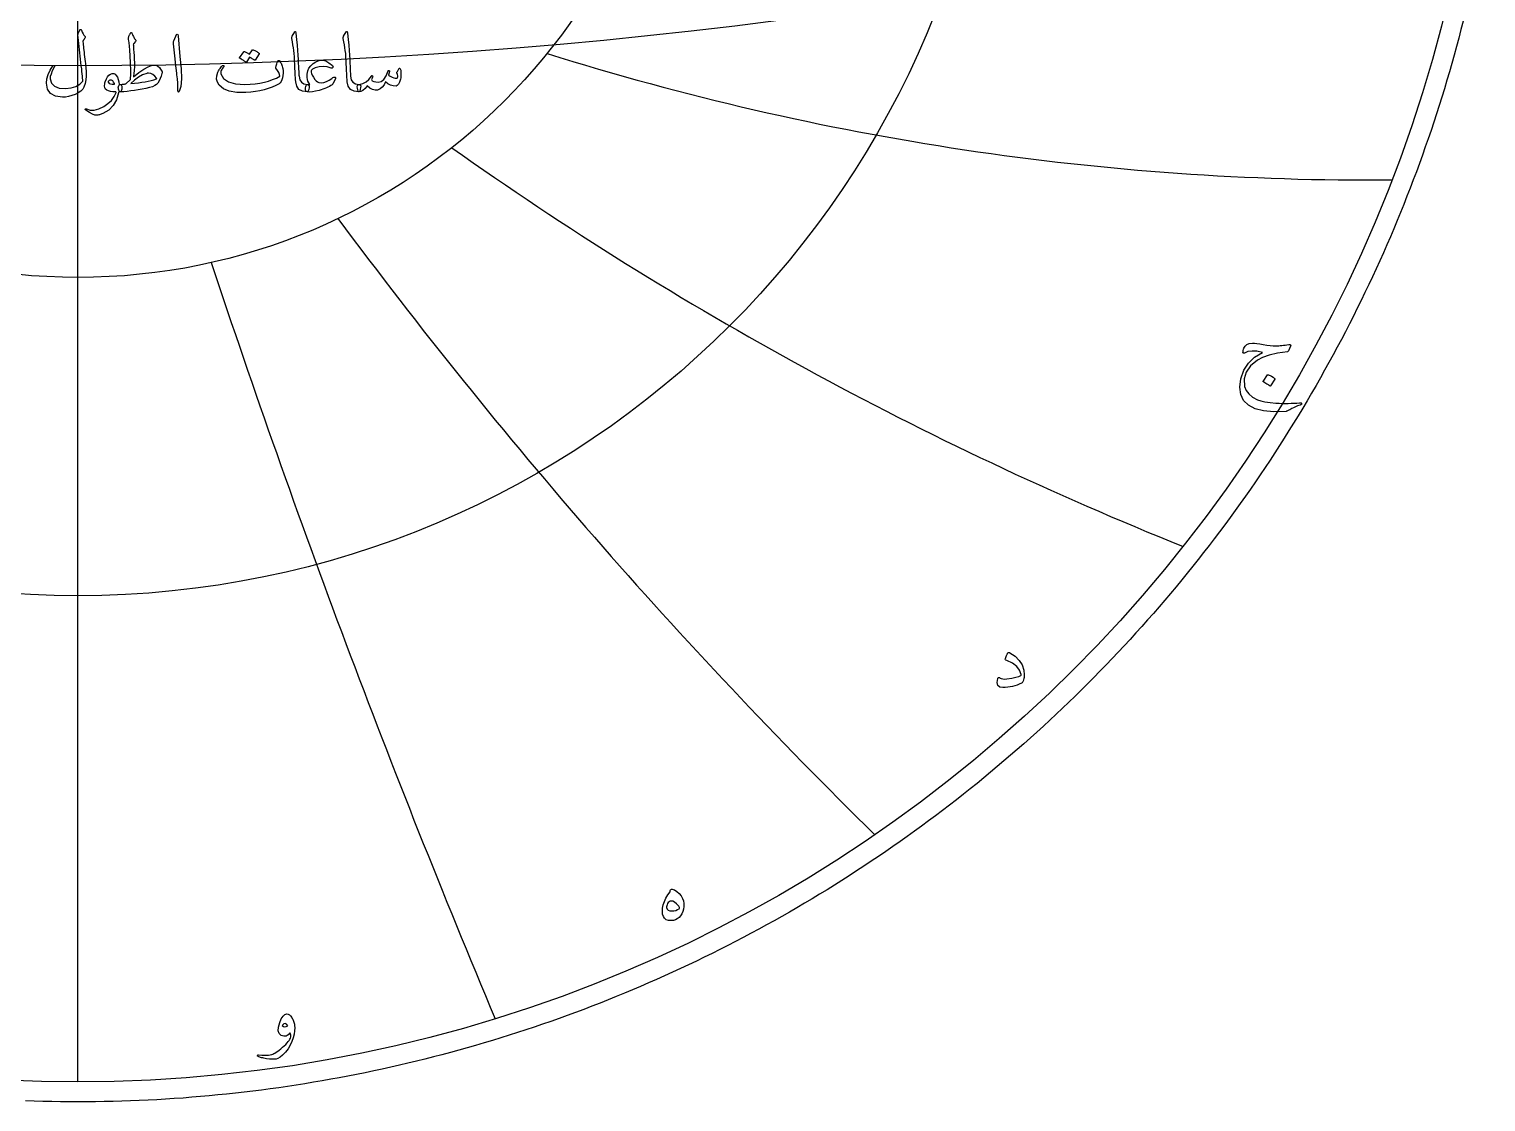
# Model space of a CAD drawing. Header units: millimetres. Extents: x -62 to 62, y -62 to 63.
# Drawn here: x -2.1 to 60.8, y -61.6 to -15.3 of the extents above; entities that cross this region are included whole.
import ezdxf

# ---------------------------------------------------------------- set-up
doc = ezdxf.new("R2010")
doc.units = ezdxf.units.MM
for name, color, linetype in [('CUT_OUTER', 1, 'Continuous'), ('ENGRAVE', 7, 'Continuous'), ('ENGRAVE_FINE', 8, 'Continuous'), ('TEXT', 5, 'Continuous')]:
    doc.layers.add(name, color=color, linetype=linetype)

msp = doc.modelspace()

# ---------------------------------------------------------------- linework, layer by layer
at = {"layer": 'CUT_OUTER'}
msp.add_lwpolyline([(59.7661, -14.9706), (59.6731, -15.3371), (59.5778, -15.7029), (59.4804, -16.0682), (59.3807, -16.4328), (59.2787, -16.7969), (59.1745, -17.1603), (59.0681, -17.5231), (58.9595, -17.8852), (58.8486, -18.2466), (58.7356, -18.6073), (58.6203, -18.9674), (58.5028, -19.3267), (58.3831, -19.6853), (58.2612, -20.0432), (58.1372, -20.4003), (58.0109, -20.7566), (57.8824, -21.1122), (57.7518, -21.4669), (57.619, -21.8209), (57.484, -22.174), (57.3469, -22.5263), (57.2076, -22.8778), (57.0661, -23.2284), (56.9225, -23.5781), (56.7768, -23.9269), (56.6289, -24.2748), (56.4789, -24.6218), (56.3267, -24.9679), (56.1725, -25.3131), (56.0161, -25.6573), (55.8576, -26.0005), (55.697, -26.3427), (55.5344, -26.684), (55.3696, -27.0242), (55.2027, -27.3635), (55.0338, -27.7017), (54.8628, -28.0388), (54.6897, -28.3749), (54.5146, -28.71), (54.3374, -29.0439), (54.1581, -29.3768), (53.9769, -29.7085), (53.7936, -30.0392), (53.6082, -30.3687), (53.4209, -30.6971), (53.2315, -31.0243), (53.0402, -31.3503), (52.8468, -31.6752), (52.6515, -31.9988), (52.4541, -32.3213), (52.2548, -32.6425), (52.0535, -32.9625), (51.8503, -33.2813), (51.6451, -33.5988), (51.438, -33.9151), (51.2289, -34.2301), (51.0179, -34.5438), (50.805, -34.8562), (50.5902, -35.1672), (50.3734, -35.477), (50.1548, -35.7854), (49.9343, -36.0925), (49.7119, -36.3982), (49.4876, -36.7025), (49.2615, -37.0055), (49.0335, -37.307), (48.8037, -37.6072), (48.572, -37.906), (48.3385, -38.2033), (48.1032, -38.4992), (47.866, -38.7936), (47.6271, -39.0866), (47.3864, -39.3781), (47.1439, -39.6681), (46.8996, -39.9566), (46.6535, -40.2436), (46.4057, -40.5291), (46.1562, -40.8131), (45.9049, -41.0955), (45.6519, -41.3764), (45.3971, -41.6558), (45.1407, -41.9335), (44.8825, -42.2097), (44.6227, -42.4843), (44.3612, -42.7573), (44.098, -43.0287), (43.8331, -43.2985), (43.5666, -43.5666), (43.2985, -43.8331), (43.0287, -44.098), (42.7573, -44.3612), (42.4843, -44.6227), (42.2097, -44.8825), (41.9335, -45.1407), (41.6558, -45.3971), (41.3764, -45.6519), (41.0955, -45.9049), (40.8131, -46.1562), (40.5291, -46.4057), (40.2436, -46.6535), (39.9566, -46.8996), (39.6681, -47.1439), (39.3781, -47.3864), (39.0866, -47.6271), (38.7936, -47.866), (38.4992, -48.1032), (38.2033, -48.3385), (37.906, -48.572), (37.6072, -48.8037), (37.307, -49.0335), (37.0055, -49.2615), (36.7025, -49.4876), (36.3982, -49.7119), (36.0925, -49.9343), (35.7854, -50.1548), (35.477, -50.3734), (35.1672, -50.5902), (34.8562, -50.805), (34.5438, -51.0179), (34.2301, -51.2289), (33.9151, -51.438), (33.5988, -51.6451), (33.2813, -51.8503), (32.9625, -52.0535), (32.6425, -52.2548), (32.3213, -52.4541), (31.9988, -52.6515), (31.6752, -52.8468), (31.3503, -53.0402), (31.0243, -53.2315), (30.6971, -53.4209), (30.3687, -53.6082), (30.0392, -53.7936), (29.7085, -53.9769), (29.3768, -54.1581), (29.0439, -54.3374), (28.71, -54.5146), (28.3749, -54.6897), (28.0388, -54.8628), (27.7017, -55.0338), (27.3635, -55.2027), (27.0242, -55.3696), (26.684, -55.5344), (26.3427, -55.697), (26.0005, -55.8576), (25.6573, -56.0161), (25.3131, -56.1725), (24.9679, -56.3267), (24.6218, -56.4789), (24.2748, -56.6289), (23.9269, -56.7768), (23.5781, -56.9225), (23.2284, -57.0661), (22.8778, -57.2076), (22.5263, -57.3469), (22.174, -57.484), (21.8209, -57.619), (21.4669, -57.7518), (21.1122, -57.8824), (20.7566, -58.0109), (20.4003, -58.1372), (20.0432, -58.2612), (19.6853, -58.3831), (19.3267, -58.5028), (18.9674, -58.6203), (18.6073, -58.7356), (18.2466, -58.8486), (17.8852, -58.9595), (17.5231, -59.0681), (17.1603, -59.1745), (16.7969, -59.2787), (16.4328, -59.3807), (16.0682, -59.4804), (15.7029, -59.5778), (15.3371, -59.6731), (14.9706, -59.7661), (14.6036, -59.8568), (14.2361, -59.9453), (13.868, -60.0315), (13.4994, -60.1154), (13.1303, -60.1971), (12.7606, -60.2766), (12.3906, -60.3537), (12.02, -60.4286), (11.649, -60.5012), (11.2775, -60.5716), (10.9057, -60.6396), (10.5334, -60.7054), (10.1607, -60.7689), (9.7876, -60.8301), (9.4142, -60.889), (9.0404, -60.9456), (8.6663, -61), (8.2919, -61.052), (7.9171, -61.1017), (7.542, -61.1491), (7.1667, -61.1943), (6.7911, -61.2371), (6.4152, -61.2776), (6.0391, -61.3158), (5.6627, -61.3517), (5.2862, -61.3853), (4.9094, -61.4166), (4.5325, -61.4456), (4.1554, -61.4722), (3.7781, -61.4966), (3.4007, -61.5186), (3.0232, -61.5383), (2.6455, -61.5557), (2.2678, -61.5708), (1.89, -61.5835), (1.512, -61.5939), (1.1341, -61.6021), (0.7561, -61.6079), (0.378, -61.6113), (0, -61.6125), (-0.378, -61.6113), (-0.7561, -61.6079), (-1.1341, -61.6021), (-1.512, -61.5939), (-1.89, -61.5835), (-2.2678, -61.5708)], dxfattribs=at)
at = {"layer": 'ENGRAVE'}
for points in [[(0, -60.75), (0, 60.75)], [(0, -60.75), (0, -26.0306)]]:
    msp.add_lwpolyline(points, dxfattribs=at)
for radius in [60.75, 39.7663, 26.0306]:
    msp.add_circle((0, 0), radius, dxfattribs=at)
for centre, radius, start, end in [((55.8071, 96.6608), 118.4867, 252.533984, 270.4294), ((105.0437, 105.0437), 153.7847, 234.677765, 248.099327), ((192.7325, 111.2742), 226.0733, 216.591598, 225.539306), ((429.6028, 115.1117), 446.5318, 198.339407, 202.813261)]:
    msp.add_arc(centre, radius, start, end, dxfattribs=at)
at = {"layer": 'ENGRAVE_FINE'}
msp.add_arc((0, 218.8256), 235.7054, 255.236477, 284.763523, dxfattribs=at)
at = {"layer": 'TEXT'}
for points in [[(0.079, -15.352), (0.0853, -15.341), (0.0934, -15.3332), (0.1033, -15.3284), (0.115, -15.3269), (0.1266, -15.3289), (0.1365, -15.335), (0.1446, -15.3451), (0.1509, -15.3592), (0.1844, -15.4416), (0.2201, -15.5128), (0.258, -15.5728), (0.2982, -15.6215), (0.3101, -15.639), (0.3135, -15.6592), (0.3083, -15.6821), (0.2946, -15.7077), (0.2858, -15.7201), (0.2775, -15.732), (0.2697, -15.7434), (0.2623, -15.7544), (0.2553, -15.7647), (0.2488, -15.7742), (0.2427, -15.7827), (0.2371, -15.7903), (0.2277, -15.8043), (0.221, -15.8209), (0.2169, -15.8402), (0.2156, -15.8622), (0.2198, -15.9243), (0.2254, -15.992), (0.2324, -16.0653), (0.2407, -16.1442), (0.2501, -16.2288), (0.2605, -16.3189), (0.2717, -16.4147), (0.2838, -16.5161), (0.2974, -16.6172), (0.3094, -16.7123), (0.3199, -16.8014), (0.3287, -16.8843), (0.3363, -16.9615), (0.3427, -17.033), (0.3479, -17.0989), (0.3521, -17.1592), (0.3568, -17.3377), (0.3422, -17.5068), (0.3083, -17.6664), (0.2551, -17.8166), (0.2032, -17.9049), (0.1231, -17.9864), (0.0146, -18.0612), (-0.1222, -18.1292), (-0.2704, -18.1856), (-0.4096, -18.2253), (-0.5398, -18.2484), (-0.6611, -18.255), (-0.9647, -18.2132), (-1.182, -18.0987), (-1.3131, -17.9114), (-1.3581, -17.6514), (-1.3423, -17.4576), (-1.2916, -17.2679), (-1.2058, -17.0822), (-1.085, -16.9005), (-1.0758, -16.8899), (-1.0661, -16.8834), (-1.056, -16.881), (-1.0455, -16.8825), (-1.0343, -16.8868), (-1.0257, -16.8924), (-1.0199, -16.8994), (-1.0167, -16.9077), (-1.0145, -16.92), (-1.0149, -16.9319), (-1.0181, -16.9434), (-1.0239, -16.9544), (-1.1063, -17.1149), (-1.1632, -17.2517), (-1.1944, -17.3646), (-1.2, -17.4538), (-1.14, -17.6458), (-1.0105, -17.7798), (-0.8113, -17.8559), (-0.5425, -17.8741), (-0.3002, -17.8479), (-0.0943, -17.787), (0.0752, -17.6916), (0.2084, -17.5616), (0.2056, -17.4988), (0.2007, -17.4255), (0.1939, -17.3416), (0.185, -17.2472), (0.1739, -17.142), (0.1603, -17.0258), (0.1443, -16.8986), (0.1257, -16.7604), (0.1082, -16.6178), (0.0916, -16.4774), (0.0759, -16.3394), (0.0611, -16.2035), (0.0474, -16.0699), (0.035, -15.9385), (0.024, -15.8094), (0.0144, -15.6826), (0, -15.5604), (0.0007, -15.5465), (0.0027, -15.5335), (0.0061, -15.5213), (0.0108, -15.5101)], [(2.2706, -15.4814), (2.2791, -15.4722), (2.2868, -15.4661), (2.2935, -15.4632), (2.2994, -15.4634), (2.3063, -15.4665), (2.3128, -15.4724), (2.3189, -15.4809), (2.3245, -15.4921), (2.3473, -15.5406), (2.369, -15.5855), (2.3895, -15.6269), (2.4089, -15.6646), (2.4275, -15.6983), (2.4453, -15.7275), (2.4625, -15.7522), (2.479, -15.7724), (2.4911, -15.789), (2.4952, -15.8065), (2.4911, -15.8249), (2.479, -15.8442), (2.4071, -15.934), (2.3979, -15.9495), (2.3919, -15.9673), (2.3889, -15.9873), (2.3892, -16.0095), (2.4008, -16.179), (2.4107, -16.3283), (2.4188, -16.4575), (2.4251, -16.5664), (2.4298, -16.6553), (2.4332, -16.7244), (2.4352, -16.7738), (2.4359, -16.8035), (2.4351, -16.8911), (2.4327, -16.9741), (2.4288, -17.0527), (2.4233, -17.1268), (2.4165, -17.1964), (2.4085, -17.2616), (2.3994, -17.3222), (2.3892, -17.3783), (2.6333, -17.1915), (2.8446, -17.0478), (3.0231, -16.9472), (3.1688, -16.8897), (3.2337, -16.8744), (3.2918, -16.8682), (3.3433, -16.8709), (3.388, -16.8825), (3.4511, -16.9153), (3.511, -16.967), (3.5678, -17.0375), (3.6215, -17.1268), (3.6298, -17.1482), (3.6332, -17.1726), (3.6316, -17.2003), (3.6251, -17.231), (3.5894, -17.3415), (3.5469, -17.4466), (3.4978, -17.5463), (3.4418, -17.6406), (3.3875, -17.7012), (3.3107, -17.7538), (3.2115, -17.7982), (3.0898, -17.8346), (2.9268, -17.8706), (2.7651, -17.9033), (2.6044, -17.9326), (2.4449, -17.9586), (2.2867, -17.9809), (2.13, -17.9994), (1.975, -18.0141), (1.8215, -18.025), (1.8042, -18.0201), (1.7883, -18.0053), (1.7737, -17.9806), (1.7604, -17.946), (1.7488, -17.9035), (1.7425, -17.8624), (1.7416, -17.8227), (1.7461, -17.7843), (1.7562, -17.7509), (1.7721, -17.7259), (1.7939, -17.7095), (1.8215, -17.7017), (1.8582, -17.6997), (1.8929, -17.6972), (1.9256, -17.6943), (1.9562, -17.6909), (1.9849, -17.6875), (2.0115, -17.6846), (2.0361, -17.6821), (2.0586, -17.6801), (2.2598, -17.4861), (2.2616, -17.4777), (2.2634, -17.4668), (2.2652, -17.4534), (2.267, -17.4376), (2.2688, -17.4193), (2.2706, -17.3985), (2.2724, -17.3753), (2.2742, -17.3496), (2.2758, -17.3216), (2.2769, -17.2917), (2.2776, -17.2597), (2.2778, -17.2256), (2.2778, -17.1898), (2.2778, -17.1524), (2.2778, -17.1135), (2.2778, -17.0729), (2.2773, -17.0271), (2.276, -16.9723), (2.2738, -16.9086), (2.2706, -16.8358), (2.2666, -16.7545), (2.2616, -16.6652), (2.2558, -16.5677), (2.2491, -16.4622), (2.2336, -16.228), (2.2194, -16.0427), (2.2066, -15.9064), (2.1952, -15.8191), (2.186, -15.7629), (2.1799, -15.7203), (2.177, -15.6911), (2.1772, -15.6754), (2.1881, -15.6457), (2.1992, -15.6179), (2.2105, -15.5918), (2.2221, -15.5676), (2.2339, -15.5447), (2.2459, -15.5227), (2.2582, -15.5016), (2.2706, -15.4814)], [(4.2215, -15.6179), (4.2558, -15.5514), (4.2834, -15.5281), (4.3043, -15.5478), (4.3185, -15.6107), (4.4011, -16.4909), (4.4503, -17.0312), (4.4613, -17.4628), (4.4341, -17.7857), (4.3688, -17.9999), (4.3569, -18.0174), (4.3463, -18.0268), (4.3371, -18.0282), (4.3293, -18.0214), (4.323, -18.0109), (4.3185, -17.9972), (4.3158, -17.9803), (4.3149, -17.9604), (4.3149, -17.8047), (4.3077, -17.6397), (4.2933, -17.4652), (4.2718, -17.2813), (4.2671, -17.2333), (4.2529, -17.1035), (4.2293, -16.892), (4.1963, -16.5987), (4.1173, -15.9484), (4.1155, -15.9138), (4.1173, -15.882), (4.1227, -15.8528), (4.1317, -15.8263)], [(9.3519, -15.4382), (9.3589, -15.4275), (9.3654, -15.4203), (9.3714, -15.4167), (9.3771, -15.4167), (9.3856, -15.4214), (9.3932, -15.4356), (9.4, -15.4591), (9.4058, -15.4921), (9.4354, -15.7605), (9.4597, -16.0086), (9.4786, -16.2365), (9.492, -16.4442), (9.5007, -16.6218), (9.5086, -16.781), (9.5159, -16.9218), (9.5226, -17.0442), (9.5283, -17.1482), (9.5329, -17.2337), (9.5364, -17.3009), (9.5387, -17.3496), (9.5706, -17.4955), (9.6411, -17.6029), (9.7503, -17.6716), (9.898, -17.7017), (9.9391, -17.7125), (9.9654, -17.7376), (9.9768, -17.7771), (9.9735, -17.831), (9.9566, -17.9159), (9.9384, -17.9765), (9.9189, -18.0129), (9.898, -18.025), (9.6901, -17.9976), (9.5369, -17.9154), (9.4386, -17.7785), (9.395, -17.5867), (9.3882, -17.495), (9.382, -17.403), (9.3765, -17.3109), (9.3717, -17.2185), (9.3673, -17.1258), (9.3631, -17.033), (9.3592, -16.9399), (9.3555, -16.8466), (9.3488, -16.6686), (9.3393, -16.5084), (9.3272, -16.366), (9.3124, -16.2412), (9.2949, -16.1214), (9.2747, -15.9938), (9.2518, -15.8583), (9.2262, -15.7149), (9.2228, -15.6891), (9.2235, -15.6655), (9.2282, -15.6442), (9.2369, -15.6251)], [(11.5758, -15.4382), (11.5828, -15.4275), (11.5893, -15.4203), (11.5954, -15.4167), (11.601, -15.4167), (11.6095, -15.4214), (11.6171, -15.4356), (11.6239, -15.4591), (11.6297, -15.4921), (11.6593, -15.7605), (11.6836, -16.0086), (11.7025, -16.2365), (11.7159, -16.4442), (11.7246, -16.6218), (11.7325, -16.781), (11.7398, -16.9218), (11.7465, -17.0442), (11.7522, -17.1482), (11.7568, -17.2337), (11.7603, -17.3009), (11.7626, -17.3496), (11.7945, -17.4955), (11.865, -17.6029), (11.9742, -17.6716), (12.1219, -17.7017), (12.163, -17.7125), (12.1893, -17.7376), (12.2007, -17.7771), (12.1974, -17.831), (12.1805, -17.9159), (12.1623, -17.9765), (12.1428, -18.0129), (12.1219, -18.025), (11.914, -17.9976), (11.7608, -17.9154), (11.6625, -17.7785), (11.6189, -17.5867), (11.6121, -17.495), (11.6059, -17.403), (11.6004, -17.3109), (11.5956, -17.2185), (11.5912, -17.1258), (11.587, -17.033), (11.5831, -16.9399), (11.5794, -16.8466), (11.5727, -16.6686), (11.5632, -16.5084), (11.5511, -16.366), (11.5363, -16.2412), (11.5188, -16.1214), (11.4986, -15.9938), (11.4757, -15.8583), (11.4501, -15.7149), (11.4467, -15.6891), (11.4474, -15.6655), (11.4521, -15.6442), (11.4608, -15.6251)], [(7.5268, -16.2107), (7.5313, -16.2062), (7.5376, -16.2035), (7.5457, -16.2026), (7.5555, -16.2035), (7.5909, -16.2167), (7.6251, -16.2313), (7.6583, -16.2473), (7.6903, -16.2646), (7.7214, -16.2834), (7.7518, -16.3041), (7.7815, -16.3266), (7.8106, -16.3508), (7.8162, -16.3582), (7.8187, -16.3661), (7.818, -16.3744), (7.8142, -16.3831), (7.6418, -16.6562), (7.637, -16.6598), (7.6301, -16.6598), (7.6209, -16.6562), (7.6094, -16.649), (7.6016, -16.6424), (7.5888, -16.6333), (7.571, -16.6217), (7.5484, -16.6077), (7.5205, -16.591), (7.4873, -16.5713), (7.4487, -16.5487), (7.4046, -16.5233), (7.2681, -16.7352), (7.2618, -16.7417), (7.2537, -16.7433), (7.2439, -16.7399), (7.2322, -16.7316), (7.2221, -16.7244), (7.2061, -16.7137), (7.1844, -16.6993), (7.1567, -16.6813), (7.1228, -16.6598), (7.0822, -16.6346), (7.0348, -16.6059), (6.9807, -16.5736), (6.9751, -16.5682), (6.9726, -16.5628), (6.9733, -16.5574), (6.9771, -16.552), (7.1531, -16.2897), (7.1576, -16.2852), (7.1639, -16.2825), (7.172, -16.2816), (7.1819, -16.2825), (7.212, -16.2923), (7.2412, -16.3036), (7.2695, -16.3166), (7.2969, -16.331), (7.3234, -16.3469), (7.349, -16.3638), (7.3737, -16.3819), (7.3975, -16.4011)], [(8.698, -16.6885), (8.7222, -16.7188), (8.7443, -16.7523), (8.7644, -16.7889), (8.7825, -16.8286), (8.7985, -16.8713), (8.8125, -16.9167), (8.8246, -16.9647), (8.8346, -17.0155), (8.8476, -17.1174), (8.8507, -17.2185), (8.844, -17.3186), (8.8274, -17.4178), (8.8022, -17.5063), (8.7699, -17.5777), (8.7304, -17.6321), (8.6837, -17.6693), (8.5355, -17.7477), (8.3783, -17.8175), (8.2121, -17.8788), (8.037, -17.9316), (7.8528, -17.9754), (7.6597, -18.0098), (7.4576, -18.0347), (7.2466, -18.0502), (6.8509, -18.0461), (6.5262, -17.9909), (6.2725, -17.8845), (6.0897, -17.7268), (6.0147, -17.6035), (5.9801, -17.4708), (5.986, -17.3287), (6.0322, -17.1771), (6.0478, -17.1445), (6.0659, -17.1111), (6.0864, -17.0771), (6.1095, -17.0424), (6.1349, -17.007), (6.1629, -16.971), (6.1933, -16.9343), (6.2262, -16.8969), (6.2372, -16.8863), (6.2487, -16.8798), (6.2606, -16.8774), (6.2729, -16.8789), (6.2812, -16.8821), (6.2882, -16.8879), (6.2938, -16.8965), (6.2981, -16.9077), (6.3001, -16.9182), (6.299, -16.9283), (6.2947, -16.938), (6.2873, -16.9472), (6.2565, -16.9838), (6.2289, -17.0217), (6.2044, -17.061), (6.1831, -17.1017), (6.1685, -17.1405), (6.1607, -17.178), (6.1595, -17.2142), (6.1651, -17.249), (6.2774, -17.4522), (6.4885, -17.5948), (6.7984, -17.6767), (7.207, -17.6981), (7.4317, -17.6894), (7.6458, -17.6707), (7.8494, -17.6418), (8.0424, -17.6029), (8.225, -17.5538), (8.3976, -17.4946), (8.56, -17.4254), (8.7124, -17.346), (8.6976, -17.2719), (8.6639, -17.1897), (8.6114, -17.0994), (8.5399, -17.0011), (8.5377, -16.9917), (8.5382, -16.9741), (8.5413, -16.9485), (8.5471, -16.9149), (8.5487, -16.9115), (8.5498, -16.9086), (8.5505, -16.9061), (8.5507, -16.9041), (8.5624, -16.8583), (8.5795, -16.8071), (8.6019, -16.7505), (8.6298, -16.6885), (8.6421, -16.6697), (8.6576, -16.6634), (8.6762, -16.6697), (8.698, -16.6885)], [(11.1088, -17.4394), (11.0118, -17.655), (10.9994, -17.6763), (10.9875, -17.6936), (10.9761, -17.7068), (10.965, -17.716), (10.9091, -17.7543), (10.8492, -17.7901), (10.7852, -17.8235), (10.7171, -17.8544), (10.6453, -17.8832), (10.5698, -17.9105), (10.4908, -17.9362), (10.4082, -17.9604), (10.2537, -17.9981), (10.1172, -18.0214), (9.9986, -18.0304), (9.898, -18.025), (9.8596, -18.0075), (9.8342, -17.9729), (9.8219, -17.9213), (9.8226, -17.8526), (9.8318, -17.7906), (9.845, -17.7448), (9.8623, -17.7151), (9.8836, -17.7017), (9.8872, -17.7017), (9.8908, -17.7017), (9.8944, -17.7017), (9.898, -17.7017), (9.9247, -17.7044), (9.951, -17.7053), (9.9768, -17.7044), (10.0022, -17.7017), (9.9586, -17.6372), (9.9249, -17.566), (9.9011, -17.4881), (9.8872, -17.4035), (9.8852, -17.2519), (9.9115, -17.117), (9.966, -16.9986), (10.0489, -16.8969), (10.1556, -16.8019), (10.26, -16.7289), (10.3621, -16.678), (10.4621, -16.649), (10.5698, -16.6492), (10.692, -16.6894), (10.8285, -16.7696), (10.9794, -16.8897), (10.9965, -16.9084), (11.0046, -16.9283), (11.0037, -16.9497), (10.9938, -16.9723), (10.9796, -16.9899), (10.9624, -16.9993), (10.9419, -17.0006), (10.9183, -16.9939), (10.7493, -16.945), (10.5797, -16.9274), (10.4097, -16.9414), (10.2393, -16.9867), (10.1717, -17.0152), (10.1199, -17.0469), (10.0837, -17.0817), (10.0633, -17.1197), (10.0583, -17.1677), (10.0723, -17.2292), (10.105, -17.3042), (10.1567, -17.3927), (10.2196, -17.4821), (10.2788, -17.549), (10.3345, -17.5934), (10.3866, -17.6154), (10.5, -17.6267), (10.6139, -17.6137), (10.7282, -17.5764), (10.8429, -17.5149), (10.9471, -17.443), (11.001, -17.4089), (11.0441, -17.3891), (11.0764, -17.3837), (11.098, -17.3927), (11.1067, -17.4037), (11.1115, -17.4152), (11.1121, -17.4271), (11.1088, -17.4394)], [(1.7497, -18.0645), (1.6655, -18.3603), (1.5242, -18.6079), (1.3259, -18.8076), (1.0706, -18.9591), (1.0349, -18.9745), (0.9997, -18.9883), (0.9649, -19.0006), (0.9305, -19.0112), (0.8968, -19.0201), (0.8641, -19.0269), (0.8322, -19.0318), (0.8012, -19.0346), (0.7239, -19.0236), (0.6215, -18.9834), (0.494, -18.914), (0.3413, -18.8154), (0.3249, -18.8013), (0.3153, -18.7876), (0.3123, -18.7743), (0.3162, -18.7615), (0.3247, -18.7517), (0.3359, -18.7472), (0.3498, -18.7481), (0.3665, -18.7543), (0.5252, -18.8058), (0.7033, -18.8055), (0.9007, -18.7537), (1.1173, -18.6502), (1.2943, -18.53), (1.4407, -18.3888), (1.5566, -18.2264), (1.6419, -18.043), (1.6412, -18.0365), (1.6392, -18.0313), (1.6358, -18.0275), (1.6311, -18.025), (1.5074, -18.0178), (1.4021, -18.0035), (1.3152, -17.9819), (1.2467, -17.9532), (1.1937, -17.9087), (1.1605, -17.8472), (1.147, -17.7686), (1.1533, -17.6729), (1.1553, -17.6602), (1.1578, -17.6473), (1.1607, -17.6342), (1.164, -17.6208), (1.1679, -17.607), (1.1721, -17.5925), (1.1768, -17.5774), (1.182, -17.5616), (1.2242, -17.4589), (1.2754, -17.3738), (1.3356, -17.3062), (1.4048, -17.2562), (1.4755, -17.2288), (1.5404, -17.2292), (1.5994, -17.2575), (1.6527, -17.3137), (1.6991, -17.3918), (1.7344, -17.4825), (1.7584, -17.5858), (1.7712, -17.7017), (1.7783, -17.7016), (1.7851, -17.7012), (1.7918, -17.7007), (1.7982, -17.6999), (1.8046, -17.6991), (1.8112, -17.6985), (1.818, -17.6982), (1.8251, -17.6981), (1.8494, -17.7032), (1.8682, -17.7187), (1.8817, -17.7446), (1.8898, -17.7807), (1.8932, -17.8205), (1.8925, -17.8607), (1.8878, -17.9013), (1.879, -17.9424), (1.8676, -17.9785), (1.8548, -18.0044), (1.8406, -18.0199), (1.8251, -18.025), (1.7569, -18.025), (1.7564, -18.0315), (1.7551, -18.0403), (1.7528, -18.0513), (1.7497, -18.0645)], [(1.5772, -17.6622), (1.5395, -17.5964), (1.4982, -17.5499), (1.4533, -17.5227), (1.4048, -17.5149), (1.3758, -17.5225), (1.35, -17.5346), (1.3273, -17.5512), (1.3078, -17.5723), (1.3015, -17.5836), (1.3006, -17.5957), (1.3051, -17.6087), (1.3149, -17.6226), (1.352, -17.6552), (1.4057, -17.6774), (1.4759, -17.6893), (1.5628, -17.6909), (1.5718, -17.6891), (1.5772, -17.6837), (1.579, -17.6747), (1.5772, -17.6622)], [(3.0431, -17.2131), (3.0249, -17.2137), (3.0062, -17.2158), (2.9871, -17.2191), (2.9676, -17.2238), (2.7911, -17.2932), (2.6173, -17.39), (2.4462, -17.5142), (2.2778, -17.6657), (2.446, -17.65), (2.6056, -17.6316), (2.7568, -17.6105), (2.8993, -17.5867), (3.0334, -17.56), (3.1589, -17.5301), (3.2759, -17.4971), (3.3844, -17.461), (3.3945, -17.4567), (3.3996, -17.4511), (3.3999, -17.4441), (3.3951, -17.4358), (3.3179, -17.3411), (3.2335, -17.2723), (3.1419, -17.2297), (3.0431, -17.2131)], [(13.8644, -17.0011), (13.8723, -16.9957), (13.8815, -16.9975), (13.892, -17.0065), (13.9039, -17.0226), (13.9167, -17.05), (13.9264, -17.0891), (13.9329, -17.1399), (13.9362, -17.2023), (13.9374, -17.2732), (13.9336, -17.3424), (13.9248, -17.4098), (13.9111, -17.4753), (13.8711, -17.6029), (13.8267, -17.6945), (13.7777, -17.7502), (13.7243, -17.7699), (13.5979, -17.7625), (13.4809, -17.7295), (13.3733, -17.6709), (13.2752, -17.5867), (13.2078, -17.7194), (13.1279, -17.8229), (13.0354, -17.8973), (12.9303, -17.9424), (12.82, -17.9523), (12.7084, -17.9244), (12.5955, -17.8589), (12.4812, -17.7556), (12.3887, -17.8735), (12.298, -17.9577), (12.209, -18.0082), (12.1219, -18.025), (12.1044, -18.0151), (12.0878, -17.9855), (12.0721, -17.9361), (12.0572, -17.8669), (12.0519, -17.7987), (12.0608, -17.7484), (12.0842, -17.716), (12.1219, -17.7017), (12.2876, -17.6642), (12.4327, -17.5912), (12.5571, -17.4827), (12.6608, -17.3388), (12.6664, -17.3309), (12.6725, -17.3253), (12.679, -17.322), (12.686, -17.3208), (12.6945, -17.3217), (12.7021, -17.3244), (12.7089, -17.3289), (12.7147, -17.3352), (12.7181, -17.3545), (12.7102, -17.3873), (12.6911, -17.4336), (12.6608, -17.4933), (12.7006, -17.5393), (12.7623, -17.5732), (12.8461, -17.595), (12.9518, -17.6047), (13.0836, -17.5771), (13.1988, -17.487), (13.2974, -17.3345), (13.3794, -17.1197), (13.3834, -17.1086), (13.3884, -17.1008), (13.3942, -17.0961), (13.4009, -17.0945), (13.411, -17.0954), (13.4198, -17.0981), (13.4272, -17.1026), (13.4333, -17.1089), (13.4378, -17.1179), (13.4404, -17.1268), (13.4413, -17.1358), (13.4404, -17.1448), (13.4045, -17.2957), (13.4465, -17.333), (13.497, -17.3658), (13.5561, -17.394), (13.6237, -17.4178), (13.6895, -17.4333), (13.7395, -17.4367), (13.7739, -17.428), (13.7925, -17.4071), (13.7986, -17.3752), (13.7952, -17.3298), (13.7824, -17.271), (13.7602, -17.1987), (13.764, -17.1783), (13.7827, -17.1385), (13.8161, -17.0795), (13.8644, -17.0011)], [(52.3201, -28.9938), (52.2282, -29.2007), (52.2198, -29.2144), (52.21, -29.2247), (52.1987, -29.2316), (52.186, -29.2352), (51.7609, -29.3023), (51.4052, -29.3847), (51.119, -29.4824), (50.9022, -29.5954), (50.5983, -29.8433), (50.4031, -30.1157), (50.3166, -30.4124), (50.3389, -30.7336), (50.4064, -30.9075), (50.5209, -31.0613), (50.6823, -31.1949), (50.8907, -31.3084), (51.0371, -31.3592), (51.2193, -31.4004), (51.4375, -31.432), (51.6917, -31.4541), (51.8267, -31.4605), (51.9599, -31.4646), (52.0912, -31.4663), (52.2205, -31.4656), (52.3475, -31.4627), (52.4715, -31.4579), (52.5927, -31.4512), (52.711, -31.4426), (52.7388, -31.4407), (52.7609, -31.4426), (52.7771, -31.4483), (52.7877, -31.4579), (52.7934, -31.4696), (52.7953, -31.4819), (52.7934, -31.4946), (52.7877, -31.5077), (52.7835, -31.5148), (52.7786, -31.5207), (52.773, -31.5253), (52.7666, -31.5288), (52.7598, -31.5318), (52.7527, -31.535), (52.7454, -31.5385), (52.7379, -31.5422), (52.6274, -31.5774), (52.53, -31.6141), (52.4454, -31.6522), (52.3738, -31.6917), (52.3279, -31.7202), (52.2861, -31.7444), (52.2484, -31.7642), (52.2148, -31.7798), (52.1857, -31.7918), (52.1616, -31.8009), (52.1425, -31.8071), (52.1285, -31.8105), (51.6045, -31.8299), (51.159, -31.7923), (50.792, -31.6977), (50.5037, -31.546), (50.2953, -31.3381), (50.1722, -31.0785), (50.1343, -30.7671), (50.1817, -30.404), (50.3073, -30.0383), (50.5037, -29.7267), (50.771, -29.4692), (51.1092, -29.2659), (50.8696, -29.2201), (50.6608, -29.2093), (50.4826, -29.2335), (50.335, -29.2927), (50.3221, -29.2975), (50.3101, -29.3003), (50.2991, -29.3013), (50.289, -29.3003), (50.2807, -29.2972), (50.2747, -29.2917), (50.2711, -29.2838), (50.2699, -29.2735), (50.2752, -29.2259), (50.2833, -29.1787), (50.2943, -29.132), (50.3082, -29.0857), (50.3571, -28.9959), (50.4347, -28.9296), (50.541, -28.8867), (50.6761, -28.8673), (50.7616, -28.868), (50.8687, -28.8778), (50.9973, -28.8968), (51.1475, -28.9248), (51.3024, -28.9528), (51.4454, -28.9717), (51.5764, -28.9816), (51.6955, -28.9823), (51.7527, -28.9798), (51.8133, -28.976), (51.8773, -28.9711), (51.9446, -28.965), (52.0152, -28.9575), (52.0893, -28.9483), (52.1666, -28.9374), (52.2473, -28.9248), (52.2936, -28.9233), (52.3211, -28.9344), (52.33, -28.9578), (52.3201, -28.9938)], [(51.3314, -30.2354), (51.3362, -30.2306), (51.3429, -30.2278), (51.3515, -30.2268), (51.3621, -30.2278), (51.4366, -30.2579), (51.5067, -30.2948), (51.5726, -30.3384), (51.6342, -30.3887), (51.6402, -30.3964), (51.6428, -30.404), (51.6421, -30.4117), (51.638, -30.4194), (51.4579, -30.7106), (51.4512, -30.7176), (51.4426, -30.7192), (51.432, -30.7156), (51.4196, -30.7068), (51.4088, -30.6991), (51.3918, -30.6876), (51.3685, -30.6723), (51.3391, -30.6531), (51.3029, -30.6301), (51.2596, -30.6033), (51.209, -30.5727), (51.1513, -30.5382), (51.1436, -30.5324), (51.1398, -30.5267), (51.1398, -30.5209), (51.1436, -30.5152)], [(40.0154, -42.477), (40.0306, -42.4314), (40.0456, -42.3903), (40.0603, -42.3538), (40.0748, -42.3218), (40.0888, -42.2941), (40.1021, -42.2705), (40.1147, -42.251), (40.1265, -42.2356), (40.145, -42.2207), (40.1658, -42.2145), (40.189, -42.2169), (40.2147, -42.2279), (40.4415, -42.38), (40.6161, -42.5565), (40.7385, -42.7575), (40.8087, -42.9828), (40.8185, -43.0473), (40.825, -43.1103), (40.8281, -43.1718), (40.8278, -43.2319), (40.824, -43.2901), (40.8163, -43.346), (40.8048, -43.3994), (40.7895, -43.4504), (40.7759, -43.4777), (40.7579, -43.5021), (40.7356, -43.5237), (40.709, -43.5424), (40.6175, -43.5871), (40.5232, -43.6257), (40.4259, -43.658), (40.3258, -43.6841), (40.2233, -43.7045), (40.1189, -43.7196), (40.0125, -43.7294), (39.9043, -43.734), (39.7759, -43.7124), (39.6973, -43.6401), (39.6686, -43.517), (39.6896, -43.3431), (39.6968, -43.3242), (39.7069, -43.3095), (39.7198, -43.2992), (39.7356, -43.2933), (39.7493, -43.2949), (39.7634, -43.3), (39.778, -43.3083), (39.7931, -43.3201), (39.8398, -43.3452), (39.9033, -43.3594), (39.9835, -43.3625), (40.0805, -43.3546), (40.2911, -43.3239), (40.4628, -43.2894), (40.5957, -43.2511), (40.6899, -43.2089), (40.6947, -43.2032), (40.6975, -43.1936), (40.6985, -43.1802), (40.6975, -43.163), (40.6326, -42.9819), (40.5069, -42.8219), (40.3203, -42.683), (40.0729, -42.5651), (40.0405, -42.5481), (40.0202, -42.5278), (40.0118, -42.5041), (40.0154, -42.477)], [(25.5766, -52.4505), (25.6094, -52.4354), (25.6465, -52.4323), (25.688, -52.4411), (25.7337, -52.462), (25.8475, -52.5381), (25.9435, -52.6248), (26.0218, -52.7221), (26.0824, -52.8299), (26.1244, -52.9422), (26.1466, -53.0569), (26.1493, -53.174), (26.1323, -53.2936), (26.1014, -53.4025), (26.0585, -53.4996), (26.0036, -53.5846), (25.9368, -53.6576), (25.8614, -53.7163), (25.7806, -53.7582), (25.6947, -53.7834), (25.6034, -53.7918), (25.4841, -53.7831), (25.3869, -53.7496), (25.3117, -53.6912), (25.2585, -53.6078), (25.2266, -53.5065), (25.2154, -53.3903), (25.2247, -53.2593), (25.2547, -53.1135), (25.3033, -52.9621), (25.3687, -52.8184), (25.4508, -52.6823), (25.5498, -52.5539), (25.5531, -52.548), (25.5555, -52.5377), (25.5569, -52.523), (25.5574, -52.5041), (25.5586, -52.4835), (25.5622, -52.4677), (25.5682, -52.4567), (25.5766, -52.4505)], [(25.9406, -53.2744), (25.9567, -53.2543), (25.9588, -53.2284), (25.9471, -53.1968), (25.9215, -53.1594), (25.8326, -53.0627), (25.7462, -52.9947), (25.6621, -52.9554), (25.5804, -52.9448), (25.5416, -52.9518), (25.5057, -52.9726), (25.4726, -53.0073), (25.4425, -53.056), (25.4183, -53.1084), (25.4032, -53.1546), (25.3972, -53.1946), (25.4003, -53.2284), (25.4271, -53.2905), (25.4731, -53.3348), (25.5383, -53.3613), (25.6226, -53.3702), (25.7157, -53.3642), (25.7998, -53.3463), (25.8748, -53.3163), (25.9406, -53.2744)], [(8.7048, -58.1856), (8.7747, -58.0232), (8.8504, -57.9078), (8.9318, -57.8393), (9.019, -57.8177), (9.0736, -57.8273), (9.1263, -57.856), (9.1771, -57.9039), (9.226, -57.971), (9.2494, -58.0098), (9.27, -58.0495), (9.2878, -58.0903), (9.3026, -58.1319), (9.3153, -58.1748), (9.3266, -58.2191), (9.3364, -58.2649), (9.3448, -58.3121), (9.3527, -58.4172), (9.3457, -58.541), (9.3239, -58.6835), (9.2873, -58.8447), (9.2331, -59.0117), (9.1589, -59.1714), (9.0645, -59.324), (8.95, -59.4694), (8.83, -59.5961), (8.723, -59.6888), (8.6288, -59.7475), (8.5476, -59.7721), (8.4648, -59.7765), (8.3694, -59.7741), (8.2617, -59.765), (8.1414, -59.7492), (8.0805, -59.7392), (8.0241, -59.7286), (7.9722, -59.7172), (7.9249, -59.7051), (7.8819, -59.6927), (7.843, -59.6807), (7.8081, -59.6688), (7.7774, -59.6572), (7.7592, -59.6471), (7.7467, -59.6361), (7.74, -59.6241), (7.739, -59.6112), (7.745, -59.5983), (7.7553, -59.5901), (7.7699, -59.5868), (7.7889, -59.5882), (7.9366, -59.6026), (8.0811, -59.6035), (8.2221, -59.5911), (8.3599, -59.5652), (8.4024, -59.552), (8.4494, -59.5317), (8.5011, -59.5041), (8.5572, -59.4694), (8.6179, -59.4275), (8.6832, -59.3784), (8.753, -59.3221), (8.8274, -59.2586), (8.9002, -59.193), (8.9654, -59.1302), (9.0228, -59.0704), (9.0727, -59.0134), (9.1146, -58.959), (9.1484, -58.907), (9.174, -58.8574), (9.1915, -58.8103), (9.1814, -58.7389), (9.1704, -58.6857), (9.1584, -58.6507), (9.1455, -58.634), (9.0676, -58.7257), (8.9797, -58.7748), (8.8818, -58.7813), (8.7738, -58.7451), (8.6847, -58.667), (8.6435, -58.5477), (8.6502, -58.3873), (8.7048, -58.1856)], [(9.0535, -58.3274), (8.997, -58.2589), (8.9385, -58.2335), (8.8782, -58.2512), (8.8159, -58.3121), (8.8667, -58.3533), (8.9232, -58.3695), (8.9855, -58.3609), (9.0535, -58.3274)]]:
    msp.add_lwpolyline(points, close=True, dxfattribs=at)

doc.saveas('drawing.dxf')
